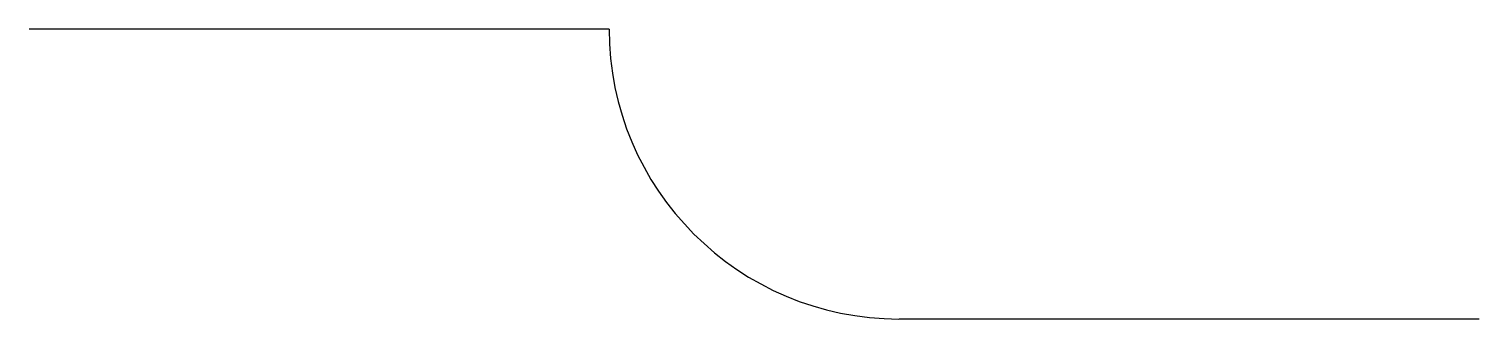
# Model space of a CAD drawing. Header units: millimetres. Extents: x -25 to 0, y 6 to 11.
import ezdxf

# ---------------------------------------------------------------- set-up
doc = ezdxf.new("R2010")
doc.units = ezdxf.units.MM
doc.layers.get('0').update_dxf_attribs({"linetype": 'CONTINUOUS'})

msp = doc.modelspace()

# ---------------------------------------------------------------- linework, layer by layer
for p, q in [((-15, 11), (-25, 11)), ((0, 6), (-10, 6))]:
    msp.add_line(p, q)
msp.add_arc((-10, 11), 5, 180, 270)

doc.saveas('drawing.dxf')
